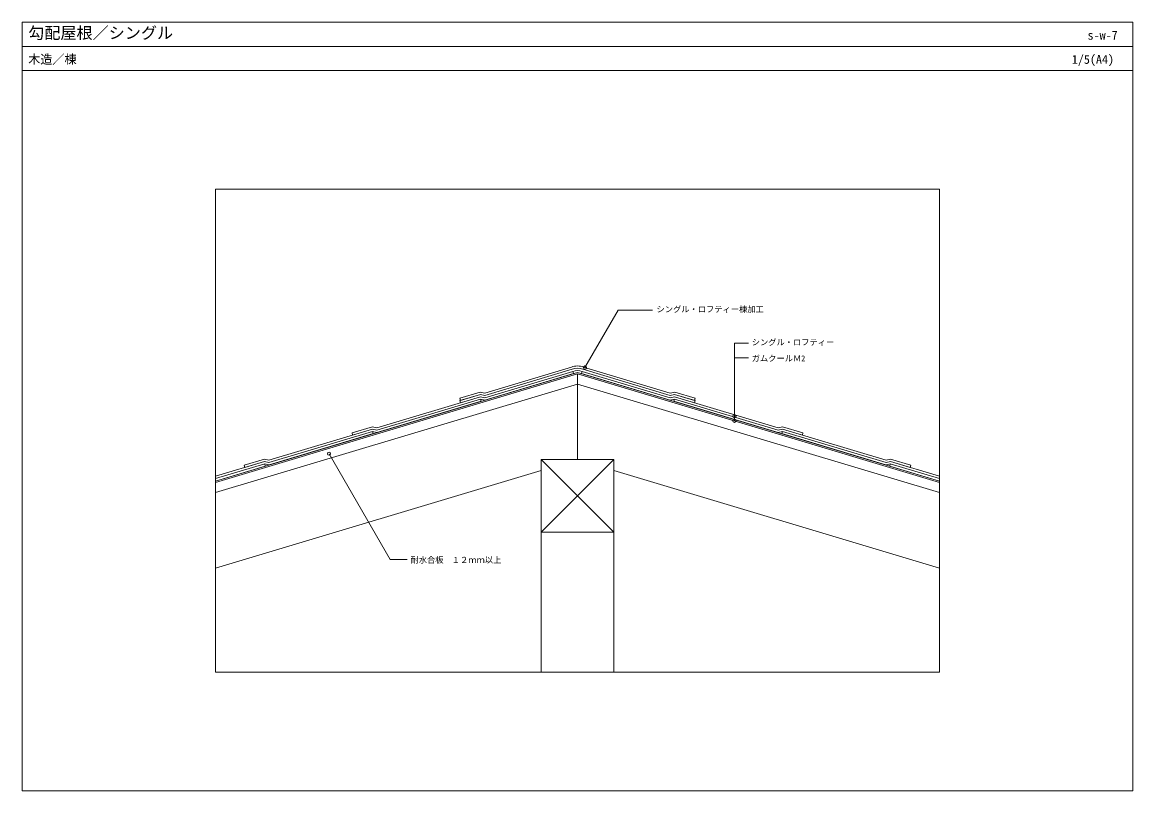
# Model space of a CAD drawing. Units: millimetres, scale not verified. Extents: x -690 to 690, y -477 to 478.
import ezdxf
from ezdxf.enums import TextEntityAlignment as Align

# ---------------------------------------------------------------- set-up
doc = ezdxf.new("R2010")
doc.units = ezdxf.units.MM
doc.header["$LTSCALE"] = 2
for name, color, linetype, lineweight in [('0-0_0', 7, 'Continuous', 18), ('0-1_KUTAI', 3, 'Continuous', 18), ('0-2_BOUSUI', 1, 'Continuous', 18), ('0-3_MOJI', 7, 'Continuous', 18), ('0-4_single', 6, 'Continuous', 18), ('0-5_WAKU', 7, 'Continuous', 18)]:
    doc.layers.add(name, color=color, linetype=linetype, lineweight=lineweight)
doc.styles.add('ＭＳ ゴシック', font='')
doc.styles.get('ＭＳ ゴシック').set_extended_font_data('MS Gothic')

msp = doc.modelspace()

# ---------------------------------------------------------------- linework, layer by layer
at = {"layer": '0-0_0'}
msp.add_line((-689.924, 447.553), (690.076, 447.553), dxfattribs=at)
at = {"layer": '0-1_KUTAI'}
for p, q in [((0.076, 40.531), (-449.924, -94.259)), ((0.076, 28.004), (-449.924, -106.786)), ((0.076, 40.531), (450.076, -94.259)), ((0.076, 40.531), (0.076, -65.947)), ((0.076, 28.004), (450.076, -106.786)), ((45.076, -155.947), (-44.924, -65.947)), ((-44.924, -155.947), (45.076, -65.947)), ((-44.924, -65.947), (45.076, -65.947)), ((-44.924, -65.947), (-44.924, -155.947)), ((45.076, -65.947), (45.076, -155.947)), ((-44.924, -79.426), (-449.924, -200.737)), ((45.076, -79.426), (450.076, -200.737)), ((45.076, -155.947), (-44.924, -155.947)), ((-44.924, -329.947), (-44.924, -155.947)), ((45.076, -329.947), (45.076, -155.947))]:
    msp.add_line(p, q, dxfattribs=at)
at = {"layer": '0-2_BOUSUI'}
for q in [(-449.924, -92.527), (450.076, -92.527)]:
    msp.add_line((0.076, 42.473), q, dxfattribs=at)
at = {"layer": '0-3_MOJI'}
for p, q in [((9.384, 48.45), (50.616, 119.865)), ((50.616, 119.865), (93.416, 119.865)), ((195.092, -17.666), (195.092, 78.906)), ((212.38, 78.906), (195.092, 78.906)), ((212.518, 60.554), (195.23, 60.554))]:
    msp.add_line(p, q, dxfattribs=at)
msp.add_lwpolyline([(-308.666, -58.606), (-232.854, -189.916), (-211.454, -189.916)], dxfattribs=at)
for centre in [(9.384, 48.45), (195.092, -11.957), (195.092, -17.666), (-308.666, -58.606)]:
    msp.add_circle(centre, 2, dxfattribs=at)
at = {"layer": '0-4_single'}
for points in [[(-4.713, 41.036), (-115.007, 7.948), (-120.457, 9.236), (-249.189, -29.384), (-254.639, -28.095), (-279.303, -35.495), (-280.108, -32.813), (-254.725, -25.198), (-249.275, -26.486), (-120.543, 12.133), (-115.093, 10.845), (-5.518, 43.718)], [(4.865, 41.036), (115.159, 7.948), (120.609, 9.236), (249.341, -29.384), (254.79, -28.095), (279.455, -35.495), (280.259, -32.813), (254.876, -25.198), (249.426, -26.486), (120.695, 12.133), (115.245, 10.845), (5.67, 43.718)], [(-119.652, 6.554), (-249.103, -32.281), (-254.553, -30.993), (-383.285, -69.612), (-388.734, -68.324), (-413.399, -75.723), (-414.203, -73.041), (-388.82, -65.426), (-383.371, -66.715), (-254.639, -28.095), (-249.189, -29.384), (-120.457, 9.236)], [(119.804, 6.554), (249.255, -32.281), (254.704, -30.993), (383.436, -69.612), (388.886, -68.324), (413.55, -75.723), (414.355, -73.041), (388.972, -65.426), (383.522, -66.715), (254.79, -28.095), (249.341, -29.384), (120.609, 9.236)]]:
    msp.add_lwpolyline(points, close=True, dxfattribs=at)
for points in [[(-7.405, 48.998), (-115.265, 16.64), (-120.715, 17.928), (-146.012, 10.339), (-145.207, 7.657), (-120.629, 15.031), (-115.179, 13.743), (-6.467, 46.356)], [(-6.467, 46.356), (-115.179, 13.743), (-120.629, 15.031), (-146.012, 7.416), (-145.207, 4.734), (-120.543, 12.133), (-115.093, 10.845), (-5.518, 43.718)], [(5.67, 43.718), (115.245, 10.845), (120.695, 12.133), (145.359, 4.734), (146.163, 7.416)], [(146.163, 7.416), (120.781, 15.031), (115.331, 13.743), (6.619, 46.356)], [(6.619, 46.356), (115.331, 13.743), (120.781, 15.031), (145.359, 7.657), (146.163, 10.339)], [(146.163, 10.339), (120.867, 17.928), (115.417, 16.64), (7.556, 48.998)], [(-449.924, -86.681), (-388.734, -68.324), (-383.285, -69.612), (-254.553, -30.993), (-253.748, -33.675), (-383.199, -72.51), (-388.648, -71.221), (-449.924, -89.604)], [(450.076, -86.681), (388.886, -68.324), (383.436, -69.612), (254.704, -30.993), (253.9, -33.675), (383.35, -72.51), (388.8, -71.221), (450.076, -89.604)], [(-449.924, -89.604), (-388.648, -71.221), (-387.844, -73.903), (-449.924, -92.527)], [(450.076, -89.604), (388.8, -71.221), (387.995, -73.903), (450.076, -92.527)]]:
    msp.add_lwpolyline(points, dxfattribs=at)
for radius, start, end in [(19.824, 67.83094, 112.16906), (17.024, 67.39786, 112.60214), (17.024, 67.39786, 112.60214), (14.224, 66.84238, 113.15762)]:
    msp.add_arc((0.076, 30.64), radius, start, end, dxfattribs=at)
at = {"layer": '0-5_WAKU'}
for points in [[(-689.924, -477.447), (690.076, -477.447), (690.076, 477.553), (-689.924, 477.553)], [(690.076, 417.553), (-689.924, 417.553), (-689.924, 477.553), (690.076, 477.553)], [(-449.924, -329.947), (450.076, -329.947), (450.076, 270.053), (-449.924, 270.053)]]:
    msp.add_lwpolyline(points, close=True, dxfattribs=at)

# ---------------------------------------------------------------- texts
at = {"layer": '0-3_MOJI', "style": 'ＭＳ ゴシック'}
for s, p in [('シングル・ロフティー棟加工', (98.22, 114.987)), ('シングル・ロフティー', (216.522, 73.974)), ('ガムクールＭ2', (216.522, 53.974)), ('耐水合板\u3000１２ｍｍ以上', (-207.449, -196.496))]:
    msp.add_text(s, height=7.331, dxfattribs=at).set_placement(p, align=Align.BOTTOM_LEFT)
at = {"layer": '0-5_WAKU', "style": 'ＭＳ ゴシック'}
for s, height, p in [('勾配屋根／シングル', 14.66, (-682.424, 452.553)), ('s-w-7', 11, (633.845, 452.553)), ('木造／棟', 11, (-682.424, 422.553)), ('1/5(A4)', 11, (614.352, 422.553))]:
    msp.add_text(s, height=height, dxfattribs=at).set_placement(p, align=Align.BOTTOM_LEFT)

doc.saveas('drawing.dxf')
